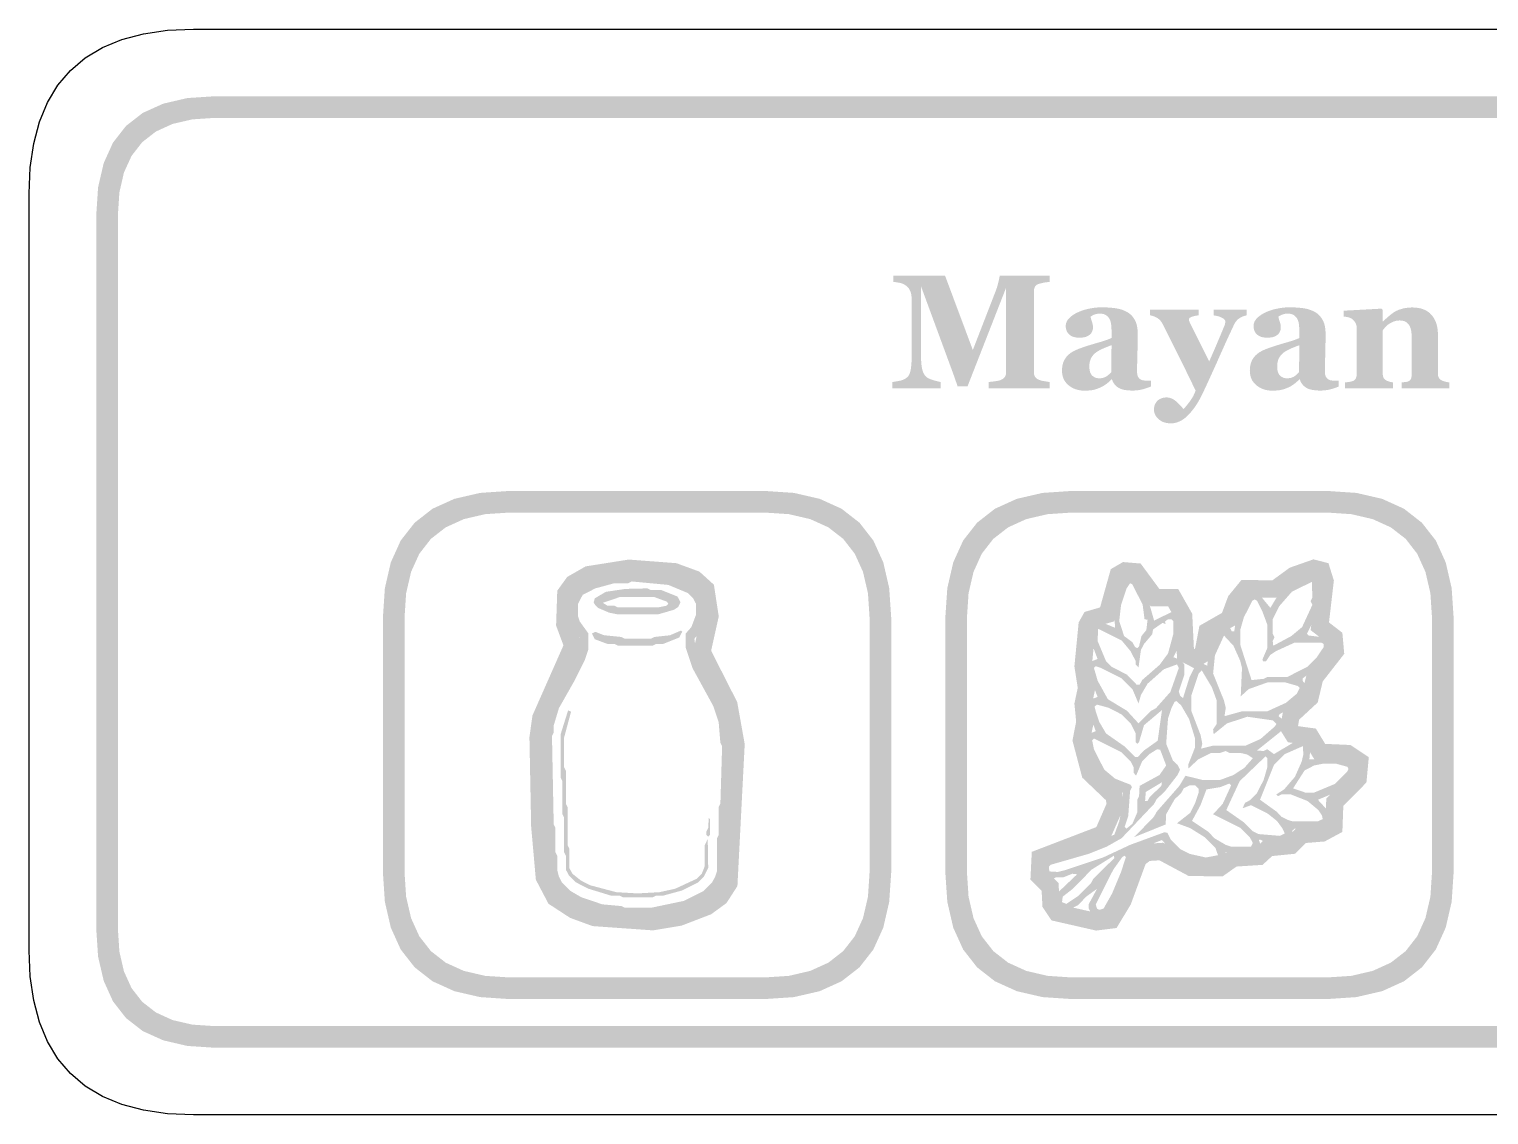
# Model space of a CAD drawing. Header units: millimetres. Extents: x 6 to 297, y 55 to 451.
# Drawn here: x 72.96 to 99.95, y 339.16 to 359.24 of the extents above; entities that cross this region are included whole.
import ezdxf

# ---------------------------------------------------------------- set-up
doc = ezdxf.new("R2010")
doc.units = ezdxf.units.MM
doc.layers.add('CUT', color=1, linetype='Continuous')
doc.layers.add('RASTER', color=7, linetype='Continuous')

msp = doc.modelspace()

# ---------------------------------------------------------------- hatches: boundary and pattern name
at = {"layer": 'RASTER'}
h = msp.add_hatch(color=7, dxfattribs=at)
h.paths.add_polyline_path([(74.2, 355.8), (74.234, 356.316), (74.338, 356.763), (74.509, 357.141), (74.75, 357.45), (75.059, 357.691), (75.438, 357.862), (75.884, 357.966), (76.4, 358), (133.6, 358), (134.116, 357.966), (134.563, 357.862), (134.941, 357.691), (135.25, 357.45), (135.491, 357.141), (135.663, 356.763), (135.766, 356.316), (135.8, 355.8), (135.8, 342.6), (135.766, 342.084), (135.663, 341.638), (135.491, 341.259), (135.25, 340.95), (134.941, 340.709), (134.563, 340.538), (134.116, 340.434), (133.6, 340.4), (76.4, 340.4), (75.884, 340.434), (75.438, 340.538), (75.059, 340.709), (74.75, 340.95), (74.509, 341.259), (74.338, 341.638), (74.234, 342.084), (74.2, 342.6)])
h.paths.add_polyline_path([(74.6, 355.8), (74.6, 342.6), (74.628, 342.178), (74.712, 341.813), (74.853, 341.503), (75.05, 341.25), (75.303, 341.053), (75.613, 340.912), (75.978, 340.828), (76.4, 340.8), (133.6, 340.8), (134.022, 340.828), (134.388, 340.912), (134.697, 341.053), (134.95, 341.25), (135.147, 341.503), (135.288, 341.813), (135.372, 342.178), (135.4, 342.6), (135.4, 355.8), (135.372, 356.222), (135.288, 356.588), (135.147, 356.897), (134.95, 357.15), (134.697, 357.347), (134.388, 357.488), (134.022, 357.572), (133.6, 357.6), (76.4, 357.6), (75.978, 357.572), (75.613, 357.488), (75.303, 357.347), (75.05, 357.15), (74.853, 356.897), (74.712, 356.588), (74.628, 356.222), (74.6, 355.8)], flags=0)
for points in [[(91.83, 352.6), (90.703, 352.6), (90.703, 352.714), (90.716, 352.715), (90.729, 352.717), (90.744, 352.718), (90.759, 352.72), (90.774, 352.722), (90.791, 352.724), (90.808, 352.726), (90.825, 352.729), (90.843, 352.731), (90.859, 352.734), (90.873, 352.737), (90.886, 352.74), (90.898, 352.742), (90.908, 352.745), (90.917, 352.748), (90.924, 352.751), (90.937, 352.757), (90.949, 352.763), (90.961, 352.77), (90.971, 352.777), (90.98, 352.785), (90.988, 352.793), (90.996, 352.802), (91.002, 352.811), (91.007, 352.821), (91.012, 352.831), (91.016, 352.842), (91.02, 352.854), (91.022, 352.867), (91.024, 352.88), (91.025, 352.893), (91.025, 352.908), (91.025, 354.46), (90.311, 352.634), (90.126, 352.634), (90.122, 352.647), (90.117, 352.664), (90.111, 352.683), (90.103, 352.706), (90.094, 352.731), (90.084, 352.76), (90.073, 352.791), (90.061, 352.826), (90.048, 352.861), (90.036, 352.894), (90.025, 352.925), (90.014, 352.955), (90.004, 352.983), (89.994, 353.009), (89.985, 353.033), (89.977, 353.056), (89.451, 354.484), (89.451, 353.22), (89.451, 353.176), (89.452, 353.134), (89.454, 353.096), (89.457, 353.06), (89.46, 353.027), (89.464, 352.996), (89.469, 352.968), (89.475, 352.944), (89.481, 352.921), (89.489, 352.899), (89.497, 352.88), (89.507, 352.862), (89.517, 352.845), (89.528, 352.83), (89.54, 352.817), (89.553, 352.805), (89.563, 352.797), (89.575, 352.79), (89.589, 352.782), (89.604, 352.775), (89.622, 352.768), (89.641, 352.761), (89.662, 352.753), (89.684, 352.746), (89.707, 352.74), (89.728, 352.734), (89.747, 352.729), (89.765, 352.725), (89.78, 352.721), (89.794, 352.718), (89.806, 352.716), (89.817, 352.714), (89.817, 352.6), (88.923, 352.6), (88.923, 352.714), (88.933, 352.716), (88.945, 352.717), (88.957, 352.719), (88.971, 352.721), (88.987, 352.724), (89.004, 352.727), (89.023, 352.73), (89.043, 352.734), (89.063, 352.738), (89.082, 352.743), (89.101, 352.749), (89.118, 352.755), (89.134, 352.762), (89.15, 352.77), (89.165, 352.778), (89.178, 352.788), (89.192, 352.799), (89.205, 352.812), (89.217, 352.826), (89.227, 352.843), (89.237, 352.861), (89.245, 352.881), (89.252, 352.902), (89.257, 352.926), (89.262, 352.952), (89.266, 352.98), (89.27, 353.011), (89.273, 353.044), (89.275, 353.08), (89.277, 353.119), (89.278, 353.16), (89.278, 353.204), (89.278, 354.233), (89.277, 354.256), (89.276, 354.278), (89.275, 354.299), (89.272, 354.319), (89.269, 354.338), (89.265, 354.356), (89.26, 354.373), (89.254, 354.389), (89.248, 354.404), (89.241, 354.419), (89.234, 354.432), (89.225, 354.445), (89.216, 354.457), (89.206, 354.468), (89.195, 354.479), (89.184, 354.488), (89.169, 354.499), (89.155, 354.509), (89.14, 354.518), (89.125, 354.526), (89.11, 354.532), (89.095, 354.538), (89.079, 354.543), (89.064, 354.547), (89.049, 354.55), (89.033, 354.553), (89.018, 354.555), (89.002, 354.558), (88.986, 354.56), (88.971, 354.562), (88.955, 354.563), (88.939, 354.564), (88.939, 354.679), (89.896, 354.679), (90.409, 353.306), (90.841, 354.421), (90.846, 354.437), (90.852, 354.453), (90.857, 354.47), (90.862, 354.488), (90.868, 354.507), (90.873, 354.526), (90.878, 354.546), (90.883, 354.567), (90.888, 354.588), (90.892, 354.606), (90.896, 354.623), (90.899, 354.638), (90.901, 354.651), (90.903, 354.662), (90.905, 354.671), (90.905, 354.679), (91.827, 354.679), (91.827, 354.564), (91.815, 354.564), (91.803, 354.563), (91.791, 354.561), (91.779, 354.56), (91.766, 354.558), (91.754, 354.557), (91.741, 354.555), (91.729, 354.553), (91.716, 354.55), (91.703, 354.548), (91.691, 354.545), (91.678, 354.542), (91.666, 354.539), (91.654, 354.536), (91.642, 354.533), (91.63, 354.529), (91.617, 354.524), (91.604, 354.518), (91.593, 354.512), (91.583, 354.505), (91.574, 354.497), (91.567, 354.488), (91.56, 354.479), (91.555, 354.469), (91.551, 354.459), (91.547, 354.448), (91.544, 354.437), (91.541, 354.426), (91.539, 354.414), (91.538, 354.403), (91.537, 354.391), (91.537, 354.378), (91.537, 352.906), (91.537, 352.893), (91.538, 352.881), (91.539, 352.869), (91.541, 352.858), (91.544, 352.847), (91.547, 352.837), (91.551, 352.827), (91.555, 352.818), (91.56, 352.809), (91.567, 352.8), (91.574, 352.792), (91.583, 352.784), (91.593, 352.776), (91.604, 352.769), (91.617, 352.762), (91.63, 352.755), (91.638, 352.752), (91.647, 352.749), (91.658, 352.746), (91.669, 352.742), (91.682, 352.739), (91.695, 352.736), (91.71, 352.733), (91.726, 352.73), (91.743, 352.728), (91.758, 352.725), (91.772, 352.723), (91.785, 352.72), (91.798, 352.719), (91.809, 352.717), (91.82, 352.715), (91.83, 352.714)], [(95.47, 353.946), (95.453, 353.943), (95.437, 353.939), (95.421, 353.934), (95.405, 353.929), (95.389, 353.922), (95.373, 353.914), (95.357, 353.906), (95.342, 353.896), (95.326, 353.886), (95.312, 353.874), (95.298, 353.861), (95.285, 353.846), (95.272, 353.83), (95.26, 353.812), (95.249, 353.794), (95.238, 353.773), (95.207, 353.706), (95.175, 353.638), (95.143, 353.569), (95.11, 353.498), (95.078, 353.427), (95.045, 353.354), (95.012, 353.28), (94.979, 353.206), (94.945, 353.13), (94.911, 353.052), (94.875, 352.973), (94.838, 352.892), (94.801, 352.81), (94.763, 352.727), (94.723, 352.641), (94.683, 352.555), (94.66, 352.507), (94.638, 352.461), (94.616, 352.418), (94.594, 352.378), (94.572, 352.34), (94.55, 352.305), (94.529, 352.272), (94.507, 352.241), (94.486, 352.213), (94.465, 352.186), (94.445, 352.161), (94.425, 352.137), (94.405, 352.116), (94.386, 352.096), (94.366, 352.078), (94.348, 352.061), (94.33, 352.047), (94.313, 352.034), (94.295, 352.022), (94.278, 352.01), (94.26, 352), (94.243, 351.991), (94.226, 351.983), (94.208, 351.976), (94.191, 351.97), (94.174, 351.964), (94.157, 351.96), (94.139, 351.956), (94.122, 351.953), (94.104, 351.951), (94.087, 351.95), (94.069, 351.95), (94.035, 351.951), (94.003, 351.954), (93.972, 351.961), (93.944, 351.969), (93.916, 351.98), (93.891, 351.993), (93.867, 352.009), (93.844, 352.027), (93.824, 352.047), (93.807, 352.067), (93.792, 352.088), (93.78, 352.11), (93.771, 352.132), (93.764, 352.154), (93.76, 352.178), (93.759, 352.202), (93.759, 352.212), (93.759, 352.222), (93.76, 352.232), (93.761, 352.241), (93.763, 352.251), (93.764, 352.26), (93.766, 352.269), (93.768, 352.278), (93.771, 352.287), (93.774, 352.295), (93.778, 352.305), (93.783, 352.314), (93.789, 352.323), (93.795, 352.332), (93.801, 352.342), (93.809, 352.351), (93.815, 352.359), (93.822, 352.366), (93.83, 352.374), (93.838, 352.381), (93.848, 352.388), (93.858, 352.394), (93.869, 352.4), (93.881, 352.406), (93.894, 352.411), (93.906, 352.416), (93.92, 352.42), (93.933, 352.423), (93.947, 352.425), (93.962, 352.427), (93.977, 352.428), (93.992, 352.429), (94.012, 352.428), (94.032, 352.425), (94.052, 352.421), (94.072, 352.414), (94.091, 352.406), (94.111, 352.396), (94.13, 352.385), (94.148, 352.371), (94.167, 352.357), (94.186, 352.34), (94.205, 352.322), (94.225, 352.303), (94.244, 352.283), (94.264, 352.261), (94.284, 352.238), (94.304, 352.213), (94.316, 352.226), (94.329, 352.24), (94.343, 352.256), (94.358, 352.274), (94.373, 352.292), (94.389, 352.313), (94.406, 352.334), (94.423, 352.358), (94.44, 352.382), (94.456, 352.406), (94.471, 352.43), (94.485, 352.455), (94.497, 352.48), (94.509, 352.504), (94.519, 352.529), (94.528, 352.555), (94.485, 352.645), (94.443, 352.732), (94.403, 352.816), (94.363, 352.896), (94.325, 352.974), (94.289, 353.049), (94.253, 353.121), (94.219, 353.19), (94.185, 353.258), (94.149, 353.328), (94.113, 353.4), (94.076, 353.474), (94.038, 353.55), (93.998, 353.628), (93.958, 353.708), (93.917, 353.789), (93.907, 353.807), (93.897, 353.823), (93.886, 353.838), (93.874, 353.852), (93.861, 353.865), (93.848, 353.877), (93.834, 353.888), (93.819, 353.899), (93.803, 353.908), (93.788, 353.916), (93.772, 353.923), (93.755, 353.93), (93.739, 353.935), (93.722, 353.94), (93.706, 353.944), (93.688, 353.946), (93.688, 354.053), (94.585, 354.053), (94.585, 353.946), (94.572, 353.946), (94.559, 353.944), (94.545, 353.942), (94.531, 353.94), (94.517, 353.937), (94.502, 353.933), (94.486, 353.929), (94.47, 353.924), (94.455, 353.919), (94.441, 353.913), (94.43, 353.907), (94.421, 353.901), (94.414, 353.894), (94.409, 353.887), (94.406, 353.879), (94.405, 353.871), (94.405, 353.869), (94.405, 353.865), (94.405, 353.862), (94.406, 353.859), (94.407, 353.856), (94.407, 353.853), (94.408, 353.849), (94.409, 353.846), (94.41, 353.842), (94.412, 353.838), (94.414, 353.834), (94.415, 353.829), (94.418, 353.824), (94.42, 353.818), (94.422, 353.812), (94.425, 353.806), (94.438, 353.779), (94.453, 353.749), (94.469, 353.717), (94.486, 353.683), (94.504, 353.646), (94.523, 353.607), (94.544, 353.565), (94.567, 353.521), (94.59, 353.474), (94.614, 353.426), (94.64, 353.375), (94.666, 353.323), (94.693, 353.268), (94.721, 353.212), (94.75, 353.154), (94.78, 353.094), (94.802, 353.145), (94.824, 353.194), (94.844, 353.242), (94.864, 353.287), (94.883, 353.331), (94.901, 353.373), (94.918, 353.413), (94.934, 353.452), (94.95, 353.489), (94.966, 353.527), (94.982, 353.564), (94.997, 353.601), (95.013, 353.637), (95.028, 353.674), (95.043, 353.711), (95.058, 353.747), (95.062, 353.756), (95.065, 353.764), (95.067, 353.772), (95.07, 353.78), (95.072, 353.787), (95.073, 353.793), (95.074, 353.799), (95.075, 353.805), (95.075, 353.81), (95.076, 353.815), (95.076, 353.819), (95.077, 353.823), (95.077, 353.826), (95.077, 353.829), (95.077, 353.831), (95.077, 353.833), (95.077, 353.84), (95.076, 353.846), (95.074, 353.852), (95.071, 353.858), (95.067, 353.864), (95.063, 353.869), (95.058, 353.874), (95.052, 353.88), (95.045, 353.884), (95.038, 353.889), (95.031, 353.894), (95.023, 353.898), (95.016, 353.902), (95.008, 353.906), (94.999, 353.91), (94.991, 353.914), (94.982, 353.918), (94.973, 353.921), (94.964, 353.924), (94.955, 353.927), (94.946, 353.929), (94.937, 353.932), (94.929, 353.934), (94.92, 353.936), (94.912, 353.938), (94.904, 353.939), (94.897, 353.941), (94.89, 353.942), (94.883, 353.943), (94.876, 353.944), (94.87, 353.945), (94.865, 353.946), (94.865, 354.053), (95.47, 354.053)], [(99.221, 352.6), (98.339, 352.6), (98.339, 352.707), (98.346, 352.708), (98.354, 352.708), (98.362, 352.709), (98.37, 352.71), (98.379, 352.711), (98.388, 352.712), (98.397, 352.713), (98.407, 352.714), (98.416, 352.715), (98.425, 352.717), (98.434, 352.718), (98.442, 352.72), (98.449, 352.722), (98.455, 352.724), (98.461, 352.726), (98.467, 352.729), (98.474, 352.733), (98.481, 352.738), (98.487, 352.743), (98.493, 352.749), (98.498, 352.755), (98.503, 352.761), (98.507, 352.768), (98.511, 352.776), (98.514, 352.784), (98.517, 352.793), (98.519, 352.803), (98.521, 352.814), (98.522, 352.826), (98.523, 352.838), (98.524, 352.852), (98.524, 352.867), (98.524, 353.552), (98.523, 353.588), (98.52, 353.622), (98.516, 353.654), (98.51, 353.683), (98.502, 353.71), (98.493, 353.735), (98.482, 353.757), (98.469, 353.777), (98.454, 353.795), (98.438, 353.81), (98.42, 353.823), (98.401, 353.834), (98.38, 353.842), (98.357, 353.848), (98.333, 353.851), (98.307, 353.852), (98.293, 353.852), (98.278, 353.851), (98.264, 353.85), (98.251, 353.848), (98.237, 353.846), (98.224, 353.843), (98.211, 353.839), (98.198, 353.835), (98.185, 353.83), (98.173, 353.825), (98.16, 353.819), (98.148, 353.813), (98.136, 353.807), (98.123, 353.799), (98.111, 353.792), (98.099, 353.784), (98.089, 353.776), (98.079, 353.769), (98.07, 353.761), (98.061, 353.754), (98.053, 353.746), (98.045, 353.739), (98.038, 353.731), (98.031, 353.724), (98.025, 353.716), (98.019, 353.709), (98.013, 353.701), (98.007, 353.695), (98.002, 353.688), (97.997, 353.682), (97.992, 353.675), (97.988, 353.669), (97.988, 352.883), (97.988, 352.87), (97.989, 352.858), (97.99, 352.847), (97.991, 352.836), (97.994, 352.825), (97.996, 352.815), (97.999, 352.806), (98.002, 352.797), (98.006, 352.789), (98.011, 352.781), (98.016, 352.774), (98.022, 352.767), (98.028, 352.761), (98.035, 352.755), (98.043, 352.75), (98.051, 352.745), (98.057, 352.742), (98.063, 352.739), (98.07, 352.736), (98.077, 352.733), (98.085, 352.73), (98.093, 352.727), (98.101, 352.724), (98.109, 352.722), (98.118, 352.719), (98.127, 352.717), (98.136, 352.715), (98.144, 352.713), (98.153, 352.711), (98.161, 352.709), (98.17, 352.708), (98.178, 352.707), (98.178, 352.6), (97.288, 352.6), (97.288, 352.707), (97.297, 352.708), (97.306, 352.709), (97.315, 352.709), (97.324, 352.71), (97.334, 352.711), (97.343, 352.713), (97.352, 352.714), (97.362, 352.715), (97.371, 352.716), (97.38, 352.718), (97.388, 352.719), (97.396, 352.721), (97.404, 352.723), (97.411, 352.725), (97.419, 352.727), (97.425, 352.729), (97.437, 352.733), (97.447, 352.738), (97.456, 352.743), (97.465, 352.749), (97.472, 352.756), (97.479, 352.763), (97.485, 352.771), (97.49, 352.779), (97.494, 352.787), (97.497, 352.797), (97.5, 352.807), (97.503, 352.818), (97.505, 352.829), (97.506, 352.841), (97.507, 352.853), (97.507, 352.867), (97.507, 353.719), (97.507, 353.73), (97.506, 353.742), (97.504, 353.753), (97.501, 353.764), (97.498, 353.775), (97.494, 353.786), (97.489, 353.797), (97.484, 353.808), (97.478, 353.819), (97.471, 353.829), (97.464, 353.839), (97.457, 353.848), (97.449, 353.857), (97.44, 353.865), (97.432, 353.873), (97.422, 353.88), (97.416, 353.885), (97.408, 353.889), (97.401, 353.893), (97.393, 353.896), (97.384, 353.9), (97.375, 353.903), (97.366, 353.907), (97.356, 353.91), (97.346, 353.912), (97.335, 353.915), (97.324, 353.917), (97.313, 353.919), (97.302, 353.921), (97.291, 353.923), (97.279, 353.924), (97.267, 353.926), (97.267, 354.033), (97.966, 354.071), (97.988, 354.049), (97.988, 353.836), (97.994, 353.836), (98.004, 353.846), (98.015, 353.856), (98.027, 353.866), (98.039, 353.877), (98.052, 353.888), (98.065, 353.899), (98.079, 353.912), (98.093, 353.924), (98.108, 353.937), (98.122, 353.949), (98.136, 353.96), (98.15, 353.971), (98.163, 353.981), (98.176, 353.99), (98.189, 353.999), (98.202, 354.008), (98.216, 354.016), (98.231, 354.025), (98.247, 354.033), (98.264, 354.04), (98.283, 354.048), (98.302, 354.055), (98.322, 354.061), (98.344, 354.068), (98.366, 354.074), (98.388, 354.079), (98.411, 354.083), (98.435, 354.086), (98.458, 354.089), (98.482, 354.091), (98.507, 354.092), (98.531, 354.093), (98.589, 354.091), (98.643, 354.084), (98.694, 354.074), (98.74, 354.059), (98.783, 354.04), (98.822, 354.016), (98.858, 353.989), (98.889, 353.957), (98.917, 353.922), (98.942, 353.884), (98.962, 353.843), (98.979, 353.8), (98.992, 353.753), (99.001, 353.704), (99.007, 353.652), (99.009, 353.598), (99.009, 352.88), (99.009, 352.867), (99.01, 352.854), (99.011, 352.842), (99.013, 352.831), (99.015, 352.821), (99.018, 352.811), (99.021, 352.802), (99.025, 352.793), (99.029, 352.786), (99.035, 352.778), (99.041, 352.771), (99.048, 352.764), (99.056, 352.758), (99.065, 352.752), (99.074, 352.747), (99.085, 352.742), (99.091, 352.74), (99.097, 352.737), (99.104, 352.734), (99.111, 352.732), (99.119, 352.729), (99.126, 352.727), (99.134, 352.724), (99.143, 352.722), (99.152, 352.719), (99.161, 352.717), (99.17, 352.715), (99.18, 352.713), (99.19, 352.711), (99.2, 352.709), (99.21, 352.708), (99.221, 352.707)]]:
    msp.add_hatch(color=7, dxfattribs=at).paths.add_polyline_path(points)
h = msp.add_hatch(color=7, dxfattribs=at)
h.paths.add_polyline_path([(93.702, 352.631), (93.685, 352.624), (93.668, 352.617), (93.65, 352.611), (93.631, 352.604), (93.612, 352.598), (93.592, 352.591), (93.571, 352.585), (93.549, 352.579), (93.527, 352.574), (93.505, 352.569), (93.482, 352.565), (93.459, 352.562), (93.435, 352.559), (93.412, 352.558), (93.388, 352.556), (93.363, 352.556), (93.32, 352.557), (93.279, 352.559), (93.242, 352.564), (93.207, 352.569), (93.175, 352.577), (93.147, 352.586), (93.121, 352.597), (93.098, 352.61), (93.078, 352.624), (93.059, 352.639), (93.042, 352.656), (93.027, 352.675), (93.013, 352.694), (93.001, 352.716), (92.991, 352.738), (92.982, 352.763), (92.974, 352.763), (92.961, 352.75), (92.949, 352.739), (92.937, 352.727), (92.925, 352.716), (92.913, 352.706), (92.901, 352.696), (92.889, 352.687), (92.878, 352.678), (92.866, 352.669), (92.854, 352.661), (92.842, 352.653), (92.83, 352.645), (92.817, 352.638), (92.805, 352.631), (92.792, 352.624), (92.779, 352.618), (92.762, 352.61), (92.745, 352.603), (92.728, 352.596), (92.711, 352.59), (92.695, 352.584), (92.678, 352.579), (92.662, 352.574), (92.646, 352.57), (92.63, 352.566), (92.611, 352.563), (92.591, 352.561), (92.57, 352.558), (92.547, 352.557), (92.522, 352.556), (92.496, 352.555), (92.468, 352.555), (92.427, 352.556), (92.386, 352.561), (92.348, 352.569), (92.311, 352.58), (92.275, 352.594), (92.241, 352.611), (92.209, 352.631), (92.178, 352.655), (92.15, 352.681), (92.126, 352.709), (92.105, 352.739), (92.088, 352.772), (92.075, 352.806), (92.066, 352.842), (92.06, 352.88), (92.058, 352.921), (92.059, 352.944), (92.06, 352.967), (92.062, 352.988), (92.065, 353.009), (92.068, 353.029), (92.073, 353.048), (92.078, 353.066), (92.084, 353.083), (92.091, 353.099), (92.099, 353.115), (92.107, 353.13), (92.116, 353.145), (92.126, 353.16), (92.136, 353.174), (92.147, 353.188), (92.159, 353.201), (92.17, 353.212), (92.182, 353.223), (92.194, 353.233), (92.207, 353.243), (92.22, 353.253), (92.233, 353.262), (92.247, 353.27), (92.261, 353.278), (92.276, 353.286), (92.291, 353.293), (92.306, 353.301), (92.322, 353.308), (92.338, 353.315), (92.354, 353.322), (92.371, 353.329), (92.388, 353.335), (92.421, 353.347), (92.457, 353.36), (92.494, 353.372), (92.533, 353.385), (92.573, 353.397), (92.615, 353.41), (92.659, 353.423), (92.704, 353.436), (92.749, 353.449), (92.79, 353.461), (92.829, 353.473), (92.864, 353.485), (92.896, 353.496), (92.925, 353.508), (92.951, 353.518), (92.974, 353.529), (92.974, 353.669), (92.974, 353.679), (92.973, 353.689), (92.973, 353.7), (92.972, 353.712), (92.971, 353.724), (92.97, 353.737), (92.969, 353.751), (92.968, 353.766), (92.966, 353.781), (92.964, 353.795), (92.962, 353.808), (92.959, 353.821), (92.955, 353.834), (92.952, 353.845), (92.947, 353.857), (92.943, 353.867), (92.937, 353.879), (92.931, 353.89), (92.924, 353.9), (92.917, 353.91), (92.908, 353.92), (92.899, 353.929), (92.889, 353.938), (92.878, 353.946), (92.867, 353.954), (92.855, 353.96), (92.842, 353.966), (92.828, 353.97), (92.813, 353.974), (92.797, 353.976), (92.78, 353.978), (92.763, 353.978), (92.747, 353.978), (92.732, 353.977), (92.717, 353.976), (92.704, 353.974), (92.69, 353.971), (92.678, 353.968), (92.666, 353.964), (92.655, 353.96), (92.644, 353.956), (92.634, 353.951), (92.625, 353.946), (92.616, 353.942), (92.608, 353.937), (92.6, 353.932), (92.592, 353.928), (92.585, 353.923), (92.587, 353.915), (92.589, 353.906), (92.591, 353.896), (92.594, 353.886), (92.597, 353.874), (92.601, 353.862), (92.605, 353.848), (92.61, 353.833), (92.615, 353.818), (92.619, 353.804), (92.623, 353.789), (92.626, 353.774), (92.628, 353.76), (92.63, 353.746), (92.631, 353.732), (92.631, 353.718), (92.631, 353.711), (92.63, 353.704), (92.629, 353.697), (92.628, 353.69), (92.626, 353.682), (92.623, 353.673), (92.621, 353.665), (92.618, 353.655), (92.614, 353.646), (92.61, 353.638), (92.606, 353.63), (92.602, 353.622), (92.597, 353.615), (92.591, 353.608), (92.586, 353.602), (92.58, 353.596), (92.571, 353.589), (92.562, 353.582), (92.553, 353.576), (92.544, 353.57), (92.534, 353.565), (92.525, 353.56), (92.514, 353.555), (92.504, 353.551), (92.493, 353.547), (92.48, 353.544), (92.467, 353.541), (92.451, 353.539), (92.435, 353.537), (92.416, 353.536), (92.397, 353.535), (92.376, 353.535), (92.346, 353.535), (92.318, 353.538), (92.292, 353.543), (92.268, 353.549), (92.246, 353.558), (92.225, 353.568), (92.207, 353.58), (92.19, 353.594), (92.175, 353.609), (92.162, 353.626), (92.152, 353.643), (92.143, 353.662), (92.136, 353.682), (92.131, 353.703), (92.128, 353.725), (92.127, 353.748), (92.128, 353.769), (92.131, 353.788), (92.136, 353.808), (92.143, 353.826), (92.152, 353.844), (92.164, 353.862), (92.177, 353.879), (92.192, 353.896), (92.209, 353.912), (92.227, 353.927), (92.245, 353.941), (92.264, 353.955), (92.285, 353.968), (92.306, 353.981), (92.328, 353.992), (92.351, 354.003), (92.375, 354.014), (92.399, 354.024), (92.424, 354.033), (92.45, 354.042), (92.477, 354.051), (92.505, 354.058), (92.534, 354.065), (92.563, 354.071), (92.593, 354.077), (92.622, 354.082), (92.651, 354.086), (92.679, 354.09), (92.707, 354.092), (92.734, 354.094), (92.76, 354.095), (92.786, 354.096), (92.821, 354.095), (92.856, 354.095), (92.889, 354.093), (92.922, 354.091), (92.955, 354.089), (92.986, 354.086), (93.017, 354.083), (93.047, 354.079), (93.076, 354.074), (93.105, 354.068), (93.133, 354.061), (93.16, 354.053), (93.186, 354.044), (93.212, 354.033), (93.237, 354.022), (93.261, 354.009), (93.283, 353.996), (93.304, 353.981), (93.324, 353.964), (93.342, 353.946), (93.36, 353.927), (93.376, 353.906), (93.391, 353.884), (93.405, 353.86), (93.418, 353.835), (93.428, 353.808), (93.438, 353.779), (93.445, 353.748), (93.451, 353.716), (93.455, 353.681), (93.458, 353.645), (93.458, 353.606), (93.458, 353.564), (93.458, 353.52), (93.458, 353.474), (93.457, 353.425), (93.456, 353.375), (93.455, 353.323), (93.453, 353.27), (93.452, 353.214), (93.45, 353.159), (93.449, 353.11), (93.448, 353.065), (93.447, 353.026), (93.446, 352.991), (93.446, 352.961), (93.445, 352.935), (93.445, 352.915), (93.446, 352.899), (93.447, 352.884), (93.448, 352.869), (93.45, 352.856), (93.453, 352.843), (93.456, 352.832), (93.46, 352.821), (93.465, 352.811), (93.47, 352.802), (93.476, 352.793), (93.483, 352.785), (93.49, 352.778), (93.498, 352.771), (93.507, 352.765), (93.516, 352.759), (93.526, 352.754), (93.533, 352.751), (93.54, 352.749), (93.549, 352.746), (93.558, 352.744), (93.568, 352.743), (93.579, 352.742), (93.591, 352.741), (93.604, 352.74), (93.617, 352.739), (93.63, 352.739), (93.643, 352.739), (93.655, 352.738), (93.667, 352.738), (93.679, 352.738), (93.691, 352.738), (93.702, 352.738)])
h.paths.add_polyline_path([(92.974, 353.394), (92.953, 353.387), (92.933, 353.38), (92.912, 353.372), (92.892, 353.364), (92.872, 353.356), (92.851, 353.348), (92.831, 353.339), (92.811, 353.33), (92.791, 353.321), (92.773, 353.312), (92.755, 353.303), (92.738, 353.293), (92.722, 353.284), (92.707, 353.274), (92.692, 353.265), (92.679, 353.255), (92.666, 353.244), (92.654, 353.233), (92.642, 353.221), (92.631, 353.208), (92.621, 353.195), (92.611, 353.18), (92.602, 353.166), (92.594, 353.15), (92.587, 353.134), (92.581, 353.117), (92.575, 353.099), (92.571, 353.081), (92.568, 353.062), (92.565, 353.042), (92.564, 353.021), (92.563, 353), (92.564, 352.972), (92.567, 352.947), (92.571, 352.923), (92.576, 352.901), (92.584, 352.882), (92.593, 352.864), (92.603, 352.848), (92.615, 352.834), (92.629, 352.822), (92.643, 352.812), (92.658, 352.803), (92.674, 352.796), (92.69, 352.79), (92.707, 352.786), (92.725, 352.784), (92.744, 352.783), (92.763, 352.784), (92.782, 352.785), (92.8, 352.788), (92.817, 352.791), (92.833, 352.796), (92.848, 352.802), (92.863, 352.808), (92.876, 352.816), (92.889, 352.825), (92.901, 352.834), (92.913, 352.843), (92.925, 352.853), (92.936, 352.863), (92.947, 352.874), (92.958, 352.886), (92.968, 352.897)], flags=0)
h = msp.add_hatch(color=7, dxfattribs=at)
h.paths.add_polyline_path([(97.175, 352.631), (97.158, 352.624), (97.141, 352.617), (97.123, 352.611), (97.104, 352.604), (97.085, 352.598), (97.065, 352.591), (97.044, 352.585), (97.022, 352.579), (97, 352.574), (96.978, 352.569), (96.955, 352.565), (96.932, 352.562), (96.909, 352.559), (96.885, 352.558), (96.861, 352.556), (96.836, 352.556), (96.793, 352.557), (96.752, 352.559), (96.715, 352.564), (96.68, 352.569), (96.648, 352.577), (96.62, 352.586), (96.594, 352.597), (96.571, 352.61), (96.551, 352.624), (96.532, 352.639), (96.515, 352.656), (96.5, 352.675), (96.486, 352.694), (96.474, 352.716), (96.464, 352.738), (96.456, 352.763), (96.447, 352.763), (96.434, 352.75), (96.422, 352.739), (96.41, 352.727), (96.398, 352.716), (96.386, 352.706), (96.374, 352.696), (96.362, 352.687), (96.351, 352.678), (96.339, 352.669), (96.327, 352.661), (96.315, 352.653), (96.303, 352.645), (96.291, 352.638), (96.278, 352.631), (96.265, 352.624), (96.252, 352.618), (96.235, 352.61), (96.218, 352.603), (96.201, 352.596), (96.184, 352.59), (96.168, 352.584), (96.152, 352.579), (96.135, 352.574), (96.119, 352.57), (96.103, 352.566), (96.084, 352.563), (96.064, 352.561), (96.043, 352.558), (96.02, 352.557), (95.995, 352.556), (95.969, 352.555), (95.941, 352.555), (95.9, 352.556), (95.86, 352.561), (95.821, 352.569), (95.784, 352.58), (95.748, 352.594), (95.715, 352.611), (95.682, 352.631), (95.651, 352.655), (95.623, 352.681), (95.599, 352.709), (95.578, 352.739), (95.561, 352.772), (95.548, 352.806), (95.539, 352.842), (95.533, 352.88), (95.531, 352.921), (95.532, 352.944), (95.533, 352.967), (95.535, 352.988), (95.538, 353.009), (95.542, 353.029), (95.546, 353.048), (95.551, 353.066), (95.558, 353.083), (95.565, 353.099), (95.572, 353.115), (95.58, 353.13), (95.589, 353.145), (95.599, 353.16), (95.61, 353.174), (95.621, 353.188), (95.632, 353.201), (95.644, 353.212), (95.655, 353.223), (95.667, 353.233), (95.68, 353.243), (95.693, 353.253), (95.706, 353.262), (95.72, 353.27), (95.734, 353.278), (95.749, 353.286), (95.764, 353.293), (95.779, 353.301), (95.795, 353.308), (95.811, 353.315), (95.827, 353.322), (95.844, 353.329), (95.861, 353.335), (95.895, 353.347), (95.93, 353.36), (95.967, 353.372), (96.006, 353.385), (96.046, 353.397), (96.088, 353.41), (96.132, 353.423), (96.177, 353.436), (96.222, 353.449), (96.263, 353.461), (96.302, 353.473), (96.337, 353.485), (96.369, 353.496), (96.398, 353.508), (96.424, 353.518), (96.447, 353.529), (96.447, 353.669), (96.447, 353.679), (96.446, 353.689), (96.446, 353.7), (96.445, 353.712), (96.444, 353.724), (96.443, 353.737), (96.442, 353.751), (96.441, 353.766), (96.439, 353.781), (96.437, 353.795), (96.435, 353.808), (96.432, 353.821), (96.428, 353.834), (96.425, 353.845), (96.421, 353.857), (96.416, 353.867), (96.411, 353.879), (96.404, 353.89), (96.397, 353.9), (96.39, 353.91), (96.381, 353.92), (96.372, 353.929), (96.362, 353.938), (96.352, 353.946), (96.34, 353.954), (96.328, 353.96), (96.315, 353.966), (96.301, 353.97), (96.286, 353.974), (96.27, 353.976), (96.253, 353.978), (96.236, 353.978), (96.22, 353.978), (96.205, 353.977), (96.19, 353.976), (96.177, 353.974), (96.164, 353.971), (96.151, 353.968), (96.139, 353.964), (96.128, 353.96), (96.118, 353.956), (96.108, 353.951), (96.098, 353.946), (96.089, 353.942), (96.081, 353.937), (96.073, 353.932), (96.065, 353.928), (96.059, 353.923), (96.06, 353.915), (96.062, 353.906), (96.064, 353.896), (96.067, 353.886), (96.07, 353.874), (96.074, 353.862), (96.079, 353.848), (96.083, 353.833), (96.088, 353.818), (96.092, 353.804), (96.096, 353.789), (96.099, 353.774), (96.101, 353.76), (96.103, 353.746), (96.104, 353.732), (96.104, 353.718), (96.104, 353.711), (96.103, 353.704), (96.102, 353.697), (96.101, 353.69), (96.099, 353.682), (96.097, 353.673), (96.094, 353.665), (96.091, 353.655), (96.087, 353.646), (96.083, 353.638), (96.079, 353.63), (96.075, 353.622), (96.07, 353.615), (96.064, 353.608), (96.059, 353.602), (96.053, 353.596), (96.044, 353.589), (96.035, 353.582), (96.026, 353.576), (96.017, 353.57), (96.007, 353.565), (95.998, 353.56), (95.988, 353.555), (95.977, 353.551), (95.966, 353.547), (95.954, 353.544), (95.94, 353.541), (95.924, 353.539), (95.908, 353.537), (95.89, 353.536), (95.87, 353.535), (95.849, 353.535), (95.819, 353.535), (95.791, 353.538), (95.765, 353.543), (95.741, 353.549), (95.719, 353.558), (95.698, 353.568), (95.68, 353.58), (95.663, 353.594), (95.648, 353.609), (95.636, 353.626), (95.625, 353.643), (95.616, 353.662), (95.609, 353.682), (95.604, 353.703), (95.601, 353.725), (95.6, 353.748), (95.601, 353.769), (95.604, 353.788), (95.609, 353.808), (95.616, 353.826), (95.626, 353.844), (95.637, 353.862), (95.65, 353.879), (95.665, 353.896), (95.682, 353.912), (95.7, 353.927), (95.718, 353.941), (95.738, 353.955), (95.758, 353.968), (95.779, 353.981), (95.801, 353.992), (95.824, 354.003), (95.848, 354.014), (95.872, 354.024), (95.897, 354.033), (95.923, 354.042), (95.95, 354.051), (95.978, 354.058), (96.007, 354.065), (96.037, 354.071), (96.066, 354.077), (96.096, 354.082), (96.124, 354.086), (96.152, 354.09), (96.18, 354.092), (96.207, 354.094), (96.233, 354.095), (96.259, 354.096), (96.294, 354.095), (96.329, 354.095), (96.363, 354.093), (96.396, 354.091), (96.428, 354.089), (96.459, 354.086), (96.49, 354.083), (96.52, 354.079), (96.549, 354.074), (96.578, 354.068), (96.606, 354.061), (96.633, 354.053), (96.659, 354.044), (96.685, 354.033), (96.71, 354.022), (96.734, 354.009), (96.756, 353.996), (96.777, 353.981), (96.797, 353.964), (96.815, 353.946), (96.833, 353.927), (96.849, 353.906), (96.864, 353.884), (96.878, 353.86), (96.891, 353.835), (96.902, 353.808), (96.911, 353.779), (96.918, 353.748), (96.924, 353.716), (96.928, 353.681), (96.931, 353.645), (96.932, 353.606), (96.932, 353.564), (96.931, 353.52), (96.931, 353.474), (96.93, 353.425), (96.929, 353.375), (96.928, 353.323), (96.927, 353.27), (96.925, 353.214), (96.924, 353.159), (96.922, 353.11), (96.921, 353.065), (96.92, 353.026), (96.919, 352.991), (96.919, 352.961), (96.919, 352.935), (96.918, 352.915), (96.919, 352.899), (96.92, 352.884), (96.921, 352.869), (96.923, 352.856), (96.926, 352.843), (96.93, 352.832), (96.934, 352.821), (96.938, 352.811), (96.944, 352.802), (96.949, 352.793), (96.956, 352.785), (96.963, 352.778), (96.971, 352.771), (96.98, 352.765), (96.989, 352.759), (96.999, 352.754), (97.006, 352.751), (97.013, 352.749), (97.022, 352.746), (97.031, 352.744), (97.041, 352.743), (97.052, 352.742), (97.064, 352.741), (97.077, 352.74), (97.091, 352.739), (97.104, 352.739), (97.116, 352.739), (97.128, 352.738), (97.141, 352.738), (97.152, 352.738), (97.164, 352.738), (97.175, 352.738)])
h.paths.add_polyline_path([(96.447, 353.394), (96.426, 353.387), (96.406, 353.38), (96.385, 353.372), (96.365, 353.364), (96.345, 353.356), (96.325, 353.348), (96.304, 353.339), (96.284, 353.33), (96.264, 353.321), (96.246, 353.312), (96.228, 353.303), (96.211, 353.293), (96.195, 353.284), (96.18, 353.274), (96.166, 353.265), (96.152, 353.255), (96.139, 353.244), (96.127, 353.233), (96.115, 353.221), (96.104, 353.208), (96.094, 353.195), (96.084, 353.18), (96.075, 353.166), (96.067, 353.15), (96.06, 353.134), (96.054, 353.117), (96.049, 353.099), (96.044, 353.081), (96.041, 353.062), (96.039, 353.042), (96.037, 353.021), (96.037, 353), (96.037, 352.972), (96.04, 352.947), (96.044, 352.923), (96.05, 352.901), (96.057, 352.882), (96.066, 352.864), (96.076, 352.848), (96.089, 352.834), (96.102, 352.822), (96.116, 352.812), (96.131, 352.803), (96.147, 352.796), (96.163, 352.79), (96.18, 352.786), (96.198, 352.784), (96.217, 352.783), (96.236, 352.784), (96.255, 352.785), (96.273, 352.788), (96.29, 352.791), (96.306, 352.796), (96.322, 352.802), (96.336, 352.808), (96.349, 352.816), (96.362, 352.825), (96.375, 352.834), (96.387, 352.843), (96.398, 352.853), (96.41, 352.863), (96.42, 352.874), (96.431, 352.886), (96.441, 352.897)], flags=0)
h = msp.add_hatch(color=7, dxfattribs=at)
h.paths.add_polyline_path([(79.5, 348.35), (79.537, 348.901), (79.647, 349.378), (79.83, 349.782), (80.088, 350.112), (80.418, 350.37), (80.822, 350.553), (81.299, 350.663), (81.85, 350.7), (86.55, 350.7), (87.101, 350.663), (87.578, 350.553), (87.982, 350.37), (88.313, 350.112), (88.57, 349.782), (88.753, 349.378), (88.863, 348.901), (88.9, 348.35), (88.9, 343.65), (88.863, 343.099), (88.753, 342.622), (88.57, 342.218), (88.313, 341.888), (87.982, 341.63), (87.578, 341.447), (87.101, 341.337), (86.55, 341.3), (81.85, 341.3), (81.299, 341.337), (80.822, 341.447), (80.418, 341.63), (80.088, 341.888), (79.83, 342.218), (79.647, 342.622), (79.537, 343.099), (79.5, 343.65)])
h.paths.add_polyline_path([(79.9, 348.35), (79.9, 343.65), (79.93, 343.193), (80.022, 342.797), (80.174, 342.462), (80.388, 342.188), (80.662, 341.974), (80.997, 341.822), (81.393, 341.73), (81.85, 341.7), (86.55, 341.7), (87.007, 341.73), (87.403, 341.822), (87.738, 341.974), (88.012, 342.188), (88.226, 342.462), (88.378, 342.797), (88.47, 343.193), (88.5, 343.65), (88.5, 348.35), (88.47, 348.807), (88.378, 349.203), (88.226, 349.538), (88.012, 349.813), (87.738, 350.026), (87.403, 350.178), (87.007, 350.27), (86.55, 350.3), (81.85, 350.3), (81.393, 350.27), (80.997, 350.178), (80.662, 350.026), (80.388, 349.813), (80.174, 349.538), (80.022, 349.203), (79.93, 348.807), (79.9, 348.35)], flags=0)
h = msp.add_hatch(color=7, dxfattribs=at)
h.paths.add_polyline_path([(89.9, 348.35), (89.937, 348.901), (90.047, 349.378), (90.23, 349.782), (90.488, 350.112), (90.818, 350.37), (91.222, 350.553), (91.699, 350.663), (92.25, 350.7), (96.95, 350.7), (97.501, 350.663), (97.978, 350.553), (98.382, 350.37), (98.712, 350.112), (98.97, 349.782), (99.153, 349.378), (99.263, 348.901), (99.3, 348.35), (99.3, 343.65), (99.263, 343.099), (99.153, 342.622), (98.97, 342.218), (98.713, 341.888), (98.382, 341.63), (97.978, 341.447), (97.501, 341.337), (96.95, 341.3), (92.25, 341.3), (91.699, 341.337), (91.222, 341.447), (90.818, 341.63), (90.488, 341.888), (90.23, 342.218), (90.047, 342.622), (89.937, 343.099), (89.9, 343.65)])
h.paths.add_polyline_path([(90.3, 348.35), (90.3, 343.65), (90.33, 343.193), (90.422, 342.797), (90.574, 342.462), (90.788, 342.188), (91.062, 341.974), (91.397, 341.822), (91.793, 341.73), (92.25, 341.7), (96.95, 341.7), (97.407, 341.73), (97.803, 341.822), (98.138, 341.974), (98.413, 342.188), (98.626, 342.462), (98.778, 342.797), (98.87, 343.193), (98.9, 343.65), (98.9, 348.35), (98.87, 348.807), (98.778, 349.203), (98.626, 349.538), (98.413, 349.813), (98.138, 350.026), (97.803, 350.178), (97.407, 350.27), (96.95, 350.3), (92.25, 350.3), (91.793, 350.27), (91.397, 350.178), (91.062, 350.026), (90.788, 349.813), (90.574, 349.538), (90.422, 349.203), (90.33, 348.807), (90.3, 348.35)], flags=0)
h = msp.add_hatch(color=7, dxfattribs=at)
h.paths.add_polyline_path([(84.046, 349.43), (84.928, 349.363), (85.354, 349.207), (85.621, 348.965), (85.711, 348.378), (85.57, 347.743), (86.052, 346.794), (86.191, 346.017), (86.056, 343.391), (85.853, 343.076), (85.571, 342.87), (85.026, 342.66), (84.497, 342.571), (83.376, 342.651), (82.962, 342.803), (82.562, 343.064), (82.329, 343.508), (82.242, 344.489), (82.21, 346.145), (82.266, 346.546), (82.839, 347.843), (82.703, 348.209), (82.725, 348.855), (82.909, 349.109), (83.25, 349.304)])
h.paths.add_polyline_path([(84.059, 349.108), (83.358, 348.997), (83.128, 348.865), (83.042, 348.746), (83.025, 348.262), (83.185, 347.832), (82.576, 346.457), (82.53, 346.126), (82.562, 344.507), (82.642, 343.6), (82.807, 343.286), (83.107, 343.091), (83.444, 342.967), (84.481, 342.893), (84.941, 342.971), (85.417, 343.153), (85.616, 343.3), (85.741, 343.492), (85.869, 345.997), (85.745, 346.691), (85.232, 347.701), (85.386, 348.389), (85.322, 348.804), (85.185, 348.928), (84.859, 349.047), (84.059, 349.108)], flags=0)
h = msp.add_hatch(color=7, dxfattribs=at)
h.paths.add_polyline_path([(96.708, 349.434), (96.985, 349.363), (97.085, 349.042), (96.995, 348.267), (97.242, 348.076), (97.277, 347.686), (96.879, 347.176), (96.786, 346.786), (96.443, 346.469), (96.423, 346.355), (96.427, 346.348), (96.752, 346.304), (96.924, 346.021), (97.394, 346), (97.731, 345.775), (97.687, 345.306), (97.26, 344.873), (97.242, 344.392), (96.915, 344.216), (96.57, 344.188), (96.371, 343.989), (95.943, 343.946), (95.767, 343.783), (95.285, 343.752), (95.025, 343.568), (94.397, 343.579), (93.859, 343.867), (93.681, 343.856), (93.604, 343.799), (93.328, 343.048), (93.066, 342.615), (92.687, 342.568), (91.863, 342.756), (91.697, 343.005), (91.681, 343.305), (91.474, 343.512), (91.499, 344.024), (92.693, 344.482), (92.881, 344.912), (92.87, 344.979), (92.432, 345.397), (92.251, 346.084), (92.32, 346.431), (92.287, 346.766), (92.349, 347.058), (92.287, 347.453), (92.366, 348.268), (92.475, 348.461), (92.762, 348.545), (92.96, 349.253), (93.186, 349.384), (93.512, 349.357), (93.861, 348.883), (94.208, 348.883), (94.466, 348.428), (94.497, 347.782), (94.51, 347.775), (94.518, 347.78), (94.599, 348.205), (95.016, 348.443), (95.132, 348.754), (95.378, 349.055), (95.946, 349.044), (96.269, 349.28)])
h.paths.add_polyline_path([(96.722, 349.1), (96.42, 348.994), (96.048, 348.722), (95.528, 348.732), (95.414, 348.592), (95.276, 348.222), (94.885, 348), (94.806, 347.583), (94.527, 347.408), (94.186, 347.581), (94.15, 348.337), (94.021, 348.563), (93.7, 348.563), (93.341, 349.05), (93.26, 349.057), (93.233, 349.041), (93.023, 348.287), (92.689, 348.19), (92.678, 348.17), (92.61, 347.463), (92.675, 347.049), (92.61, 346.748), (92.644, 346.415), (92.579, 346.094), (92.719, 345.566), (93.169, 345.136), (93.212, 344.869), (92.932, 344.231), (91.809, 343.8), (91.801, 343.638), (91.994, 343.445), (92.012, 343.11), (92.059, 343.039), (92.704, 342.893), (92.873, 342.913), (93.038, 343.187), (93.336, 343.999), (93.567, 344.169), (93.929, 344.192), (94.48, 343.898), (94.926, 343.89), (95.174, 344.066), (95.633, 344.095), (95.804, 344.253), (96.225, 344.296), (96.427, 344.498), (96.822, 344.53), (96.929, 344.587), (96.945, 345.009), (97.379, 345.45), (97.395, 345.615), (97.291, 345.684), (96.74, 345.709), (96.558, 346.007), (96.235, 346.051), (96.086, 346.29), (96.146, 346.631), (96.497, 346.955), (96.584, 347.319), (96.947, 347.783), (96.936, 347.908), (96.656, 348.124), (96.759, 349.012), (96.732, 349.098), (96.722, 349.1)], flags=0)
h = msp.add_hatch(color=7, dxfattribs=at)
h.paths.add_polyline_path([(83.856, 349.176), (84.521, 349.186), (84.585, 349.154), (84.714, 349.154), (85.067, 349.058), (85.301, 348.939), (85.366, 348.874), (85.452, 348.704), (85.484, 348.48), (85.452, 348.415), (85.452, 348.255), (85.366, 348.085), (85.26, 347.966), (85.292, 347.709), (85.475, 347.314), (85.838, 346.649), (85.934, 346.2), (85.934, 345.172), (85.902, 345.108), (85.902, 344.434), (85.87, 344.37), (85.87, 343.695), (85.838, 343.535), (85.751, 343.365), (85.526, 343.14), (85.067, 342.925), (84.65, 342.828), (84.425, 342.828), (84.361, 342.796), (84.039, 342.796), (83.975, 342.828), (83.558, 342.86), (83.237, 342.957), (82.874, 343.14), (82.681, 343.332), (82.595, 343.503), (82.53, 343.759), (82.498, 344.723), (82.466, 344.787), (82.466, 346.296), (82.595, 346.746), (83.076, 347.645), (83.14, 347.869), (83.131, 347.988), (83.034, 348.085), (82.948, 348.255), (82.916, 348.608), (83.034, 348.874), (83.163, 348.971), (83.526, 349.122)])
h.paths.add_polyline_path([(84.104, 349.025), (84.039, 348.993), (83.783, 348.993), (83.429, 348.897), (83.195, 348.778), (83.108, 348.608), (83.108, 348.383), (83.14, 348.287), (83.301, 348.062), (83.301, 347.773), (83.237, 347.58), (83.034, 347.173), (82.755, 346.681), (82.659, 346.36), (82.659, 346.232), (82.627, 346.168), (82.659, 344.53), (82.691, 344.466), (82.691, 344.016), (82.723, 343.952), (82.723, 343.695), (82.755, 343.567), (82.81, 343.461), (82.97, 343.3), (83.173, 343.182), (83.558, 343.053), (83.911, 343.021), (83.975, 342.989), (84.457, 342.989), (85.067, 343.117), (85.43, 343.3), (85.59, 343.461), (85.645, 343.567), (85.677, 343.663), (85.677, 344.273), (85.709, 344.337), (85.709, 344.851), (85.741, 344.915), (85.773, 345.975), (85.741, 346.039), (85.709, 346.425), (85.613, 346.714), (85.227, 347.42), (85.099, 347.805), (85.099, 348.062), (85.205, 348.181), (85.292, 348.415), (85.292, 348.608), (85.237, 348.714), (85.141, 348.81), (84.778, 348.961)], flags=0)
h.paths.add_polyline_path([(83.985, 348.887), (84.393, 348.897), (84.457, 348.865), (84.65, 348.865), (84.948, 348.746), (85.003, 348.64), (84.961, 348.553), (84.884, 348.502), (84.585, 348.415), (83.847, 348.415), (83.686, 348.447), (83.484, 348.534), (83.42, 348.598), (83.397, 348.64), (83.42, 348.714), (83.622, 348.833)], flags=0)
h.paths.add_polyline_path([(83.879, 348.736), (83.567, 348.63), (83.654, 348.576), (83.783, 348.576), (83.847, 348.544), (84.585, 348.544), (84.746, 348.576), (84.778, 348.608), (84.755, 348.65), (84.521, 348.736)], flags=0)
h.paths.add_polyline_path([(85.012, 348.117), (85.035, 348.094), (84.98, 347.988), (84.682, 347.869), (84.553, 347.869), (84.489, 347.837), (83.847, 347.837), (83.783, 347.869), (83.654, 347.869), (83.42, 347.956), (83.365, 348.062), (83.429, 348.094), (83.59, 348.03), (83.911, 347.998), (83.975, 347.966), (84.457, 347.966), (84.521, 347.998), (84.81, 348.03)], flags=0)
h.paths.add_polyline_path([(82.925, 346.64), (82.98, 346.617), (82.851, 346.136), (82.851, 345.59), (82.884, 345.525), (82.884, 344.915), (82.916, 344.851), (82.916, 344.145), (82.948, 344.081), (82.948, 343.727), (83.002, 343.621), (83.163, 343.493), (83.333, 343.406), (83.815, 343.278), (84.21, 343.255), (84.617, 343.278), (84.906, 343.342), (85.301, 343.525), (85.398, 343.621), (85.452, 343.759), (85.452, 344.145), (85.507, 344.264), (85.516, 343.727), (85.43, 343.557), (85.333, 343.461), (85.035, 343.31), (84.682, 343.214), (84.553, 343.214), (84.489, 343.182), (83.943, 343.182), (83.879, 343.214), (83.718, 343.214), (83.301, 343.342), (83.067, 343.461), (82.938, 343.589), (82.884, 343.695), (82.884, 343.952), (82.851, 344.016), (82.851, 344.659), (82.819, 344.723), (82.819, 345.333), (82.787, 345.397), (82.787, 346.2)], flags=0)
h.paths.add_polyline_path([(85.526, 344.649), (85.549, 344.626), (85.549, 344.337), (85.516, 344.305), (85.484, 344.337), (85.484, 344.402), (85.516, 344.466)], flags=0)
h = msp.add_hatch(color=7, dxfattribs=at)
h.paths.add_polyline_path([(93.26, 349.15), (93.393, 349.104), (93.527, 348.937), (93.65, 348.693), (93.761, 348.302), (94.084, 348.459), (94.161, 348.436), (94.218, 348.359), (94.218, 348.192), (94.251, 348.092), (94.185, 347.758), (94.118, 347.625), (94.261, 347.568), (94.318, 347.491), (94.318, 347.291), (94.218, 346.99), (94.241, 346.914), (94.295, 346.867), (94.418, 347.257), (94.508, 347.434), (94.619, 347.525), (94.742, 347.468), (94.785, 347.758), (94.852, 347.959), (94.976, 348.169), (95.086, 348.192), (95.176, 348.149), (95.196, 348.102), (95.243, 348.102), (95.286, 348.393), (95.51, 348.803), (95.62, 348.86), (95.663, 348.837), (95.911, 348.536), (96.011, 348.703), (96.278, 348.97), (96.488, 349.094), (96.722, 349.16), (96.765, 349.137), (96.822, 349.06), (96.822, 348.693), (96.722, 348.326), (96.588, 348.059), (96.622, 348.025), (96.889, 347.992), (96.999, 347.935), (97.022, 347.792), (96.932, 347.615), (96.845, 347.535), (96.799, 347.448), (96.511, 347.234), (96.511, 347.181), (96.588, 347.091), (96.531, 346.914), (96.365, 346.747), (96.077, 346.566), (96.064, 346.533), (96.154, 346.456), (96.154, 346.356), (96.097, 346.246), (95.663, 345.899), (95.787, 345.889), (95.854, 345.922), (95.977, 345.832), (96.355, 346.056), (96.555, 346.089), (96.655, 345.989), (96.632, 345.732), (97.289, 345.755), (97.466, 345.665), (97.49, 345.521), (97.433, 345.411), (97.166, 345.144), (96.789, 344.987), (96.965, 344.797), (97.022, 344.687), (96.999, 344.543), (96.922, 344.487), (96.789, 344.453), (96.355, 344.453), (96.321, 344.42), (96.298, 344.276), (96.221, 344.219), (95.787, 344.219), (95.72, 344.253), (95.697, 344.243), (95.72, 344.186), (95.697, 344.043), (95.553, 343.986), (95.086, 344.019), (95.043, 343.862), (94.952, 343.819), (94.518, 343.819), (94.385, 343.852), (94.141, 343.976), (93.907, 344.243), (93.393, 344.043), (93.216, 343.485), (92.993, 342.974), (92.926, 342.874), (92.816, 342.817), (92.716, 342.817), (92.605, 342.874), (92.549, 342.984), (92.549, 343.051), (92.706, 343.341), (92.505, 343.195), (92.358, 343.041), (92.181, 342.951), (92.081, 342.951), (91.991, 342.994), (91.948, 343.084), (91.971, 343.261), (92.338, 343.609), (92.248, 343.619), (92.081, 343.552), (91.948, 343.552), (91.881, 343.518), (91.737, 343.609), (91.714, 343.819), (91.737, 343.862), (91.848, 343.919), (92.549, 344.119), (93.026, 344.343), (93.116, 344.587), (93.183, 344.921), (93.183, 345.121), (92.939, 345.244), (92.739, 345.445), (92.582, 345.722), (92.515, 345.955), (92.539, 346.199), (92.682, 346.256), (92.549, 346.623), (92.549, 346.79), (92.572, 346.834), (92.716, 346.89), (92.549, 347.324), (92.549, 347.491), (92.572, 347.535), (92.716, 347.591), (92.615, 347.858), (92.592, 348.102), (92.615, 348.192), (92.682, 348.259), (92.816, 348.259), (93.039, 348.169), (93.016, 348.593), (93.083, 348.86), (93.206, 349.104)])
h.paths.add_polyline_path([(96.678, 349.017), (96.311, 348.837), (96.077, 348.57), (95.954, 348.326), (95.954, 348.059), (95.987, 347.992), (95.954, 347.925), (95.964, 347.835), (96.298, 348.015), (96.498, 348.182), (96.688, 348.593), (96.655, 348.66), (96.688, 348.726)], flags=0)
h.paths.add_polyline_path([(93.317, 348.994), (93.25, 348.893), (93.15, 348.593), (93.116, 348.292), (93.206, 348.015), (93.36, 347.902), (93.407, 347.815), (93.45, 347.792), (93.483, 347.825), (93.527, 348.015), (93.617, 348.125), (93.64, 348.316), (93.584, 348.326), (93.55, 348.593), (93.36, 348.97)], flags=0)
h.paths.add_polyline_path([(95.62, 348.693), (95.577, 348.67), (95.42, 348.359), (95.353, 348.125), (95.353, 347.858), (95.563, 347.201), (95.787, 347.224), (95.854, 347.257), (96.221, 347.257), (96.598, 347.448), (96.765, 347.615), (96.899, 347.815), (96.899, 347.868), (96.855, 347.892), (96.355, 347.892), (96.011, 347.735), (95.911, 347.668), (95.83, 347.548), (95.777, 347.548), (95.764, 347.581), (95.854, 347.792), (95.854, 348.226), (95.764, 348.469), (95.663, 348.67)], flags=0)
h.paths.add_polyline_path([(94.018, 348.326), (93.961, 348.282), (93.974, 348.236), (93.917, 348.259), (93.741, 348.136), (93.727, 348.049), (93.574, 347.868), (93.517, 347.758), (93.473, 347.434), (93.417, 347.491), (93.417, 347.558), (93.327, 347.735), (93.16, 347.935), (92.726, 348.149), (92.716, 347.925), (92.873, 347.548), (92.973, 347.448), (93.26, 347.301), (93.44, 347.114), (93.493, 347.114), (93.54, 347.201), (93.861, 347.481), (94.018, 347.691), (94.118, 348.059), (94.118, 348.292), (94.084, 348.326)], flags=0)
h.paths.add_polyline_path([(95.053, 348.025), (94.886, 347.658), (94.852, 347.324), (95.053, 346.823), (95.086, 346.69), (95.063, 346.533), (95.386, 346.623), (95.854, 346.623), (96.198, 346.78), (96.398, 346.947), (96.455, 347.057), (96.421, 347.091), (96.188, 347.157), (95.854, 347.157), (95.51, 347.034), (95.363, 346.9), (95.386, 347.424), (95.353, 347.558), (95.229, 347.835)], flags=0)
h.paths.add_polyline_path([(94.185, 347.491), (93.941, 347.401), (93.64, 347.134), (93.517, 346.924), (93.473, 346.767), (93.36, 347.034), (93.16, 347.234), (92.782, 347.424), (92.682, 347.458), (92.649, 347.424), (92.716, 347.191), (92.906, 346.847), (93.26, 346.633), (93.473, 346.4), (93.707, 346.633), (93.794, 346.68), (94.061, 346.98), (94.218, 347.424)], flags=0)
h.paths.add_polyline_path([(94.642, 347.381), (94.585, 347.324), (94.452, 346.924), (94.452, 346.623), (94.619, 346.189), (94.652, 346.022), (94.629, 345.932), (94.852, 345.989), (95.453, 345.989), (95.73, 346.112), (95.997, 346.346), (96.021, 346.389), (95.954, 346.456), (95.487, 346.523), (95.109, 346.4), (94.862, 346.199), (94.852, 346.289), (94.919, 346.389), (94.919, 346.823), (94.829, 347.067)], flags=0)
h.paths.add_polyline_path([(94.175, 346.813), (94.141, 346.8), (94.084, 346.69), (94.018, 346.49), (93.984, 346.022), (94.108, 345.712), (94.195, 345.632), (94.241, 345.545), (94.195, 345.445), (93.961, 345.144), (93.807, 344.997), (93.761, 344.911), (93.16, 344.276), (92.883, 344.119), (92.549, 343.986), (91.848, 343.785), (91.814, 343.752), (91.824, 343.662), (91.981, 343.652), (92.115, 343.685), (92.816, 343.919), (93.317, 344.153), (93.951, 344.386), (94.008, 344.376), (94.074, 344.243), (94.241, 344.076), (94.418, 343.986), (94.719, 343.919), (94.942, 343.962), (94.896, 344.096), (94.695, 344.296), (94.428, 344.463), (94.185, 344.553), (94.428, 344.744), (94.518, 344.921), (94.585, 345.121), (94.585, 345.188), (94.518, 345.254), (94.418, 345.254), (94.308, 345.198), (94.261, 345.111), (94.141, 344.997), (93.984, 344.72), (93.974, 344.53), (93.393, 344.296), (93.761, 344.677), (93.807, 344.764), (94.228, 345.244), (94.341, 345.431), (94.652, 345.355), (94.986, 345.355), (95.229, 345.445), (95.43, 345.578), (95.587, 345.755), (95.487, 345.822), (95.353, 345.855), (95.153, 345.855), (95.086, 345.889), (94.986, 345.855), (94.819, 345.855), (94.575, 345.732), (94.395, 345.565), (94.395, 345.645), (94.518, 345.955), (94.518, 346.122), (94.408, 346.48), (94.261, 346.733)], flags=0)
h.paths.add_polyline_path([(92.706, 346.747), (92.659, 346.713), (92.682, 346.623), (92.749, 346.423), (92.873, 346.213), (93.226, 345.966), (93.407, 345.779), (93.46, 345.779), (93.574, 345.899), (93.827, 346.079), (93.907, 346.647), (93.574, 346.366), (93.483, 346.056), (93.45, 346.022), (93.417, 346.056), (93.417, 346.223), (93.327, 346.4), (93.16, 346.566), (92.916, 346.69)], flags=0)
h.paths.add_polyline_path([(92.649, 346.122), (92.615, 346.089), (92.649, 345.922), (92.839, 345.545), (93.039, 345.378), (93.327, 345.264), (93.35, 345.221), (93.317, 345.154), (93.283, 344.687), (93.216, 344.487), (93.25, 344.453), (93.36, 344.543), (93.45, 344.754), (93.45, 344.987), (93.483, 345.054), (93.493, 345.244), (93.861, 345.445), (93.984, 345.622), (93.874, 345.912), (93.817, 345.922), (93.674, 345.832), (93.54, 345.698), (93.427, 345.431), (93.383, 345.488), (93.383, 345.588), (93.327, 345.698), (93.16, 345.865)], flags=0)
h.paths.add_polyline_path([(96.511, 345.979), (96.178, 345.832), (95.977, 345.632), (95.72, 344.987), (96.031, 344.764), (96.111, 344.677), (96.221, 344.62), (96.321, 344.587), (96.789, 344.587), (96.879, 344.63), (96.865, 344.697), (96.799, 344.797), (96.598, 344.964), (96.288, 345.087), (96.121, 345.087), (96.054, 345.054), (96.021, 345.087), (96.164, 345.178), (96.365, 345.411), (96.488, 345.688), (96.521, 345.822)], flags=0)
h.paths.add_polyline_path([(95.82, 345.789), (95.343, 345.331), (95.096, 344.797), (95.43, 344.563), (95.577, 344.41), (95.687, 344.353), (96.087, 344.32), (96.178, 344.363), (96.131, 344.463), (96.031, 344.597), (95.864, 344.73), (95.553, 344.887), (95.396, 344.83), (95.443, 344.931), (95.53, 344.977), (95.663, 345.111), (95.787, 345.355), (95.854, 345.588), (95.854, 345.755)], flags=0)
h.paths.add_polyline_path([(96.889, 345.655), (96.722, 345.622), (96.545, 345.532), (96.331, 345.198), (96.555, 345.121), (96.722, 345.121), (97.099, 345.278), (97.333, 345.511), (97.356, 345.555), (97.333, 345.598), (97.122, 345.655)], flags=0)
h.paths.add_polyline_path([(93.907, 345.311), (93.607, 345.131), (93.594, 344.964), (93.64, 344.964), (93.674, 345.031), (93.894, 345.244)], flags=0)
h.paths.add_polyline_path([(95.153, 345.288), (94.986, 345.221), (94.729, 345.178), (94.619, 344.887), (94.462, 344.597), (94.762, 344.396), (94.876, 344.276), (95.086, 344.153), (95.186, 344.119), (95.553, 344.119), (95.587, 344.186), (95.53, 344.296), (95.363, 344.463), (94.852, 344.72), (95.029, 344.911), (95.186, 345.254)], flags=0)
h.paths.add_polyline_path([(93.016, 343.952), (92.605, 343.695), (92.258, 343.341), (92.071, 343.195), (92.058, 343.094), (92.138, 343.061), (92.358, 343.208), (92.592, 343.442), (92.639, 343.528), (93.026, 343.909)], flags=0)
h.paths.add_polyline_path([(93.216, 343.952), (93.173, 343.929), (93.006, 343.695), (92.682, 343.051), (92.706, 342.974), (92.749, 342.951), (92.826, 342.974), (92.983, 343.251), (93.15, 343.652), (93.24, 343.929)], flags=0)

# ---------------------------------------------------------------- linework, layer by layer
at = {"layer": 'CUT'}
msp.add_lwpolyline([(134.001, 339.16), (75.999, 339.16), (75.517, 339.181), (75.075, 339.244), (74.675, 339.349), (74.315, 339.497), (73.997, 339.688), (73.722, 339.922), (73.488, 340.197), (73.297, 340.515), (73.149, 340.875), (73.044, 341.275), (72.981, 341.717), (72.96, 342.199), (72.96, 356.201), (72.981, 356.683), (73.044, 357.125), (73.149, 357.525), (73.297, 357.885), (73.488, 358.203), (73.722, 358.478), (73.997, 358.712), (74.315, 358.903), (74.675, 359.051), (75.075, 359.156), (75.517, 359.219), (75.999, 359.24), (134.001, 359.24)], dxfattribs=at)

doc.saveas('drawing.dxf')
